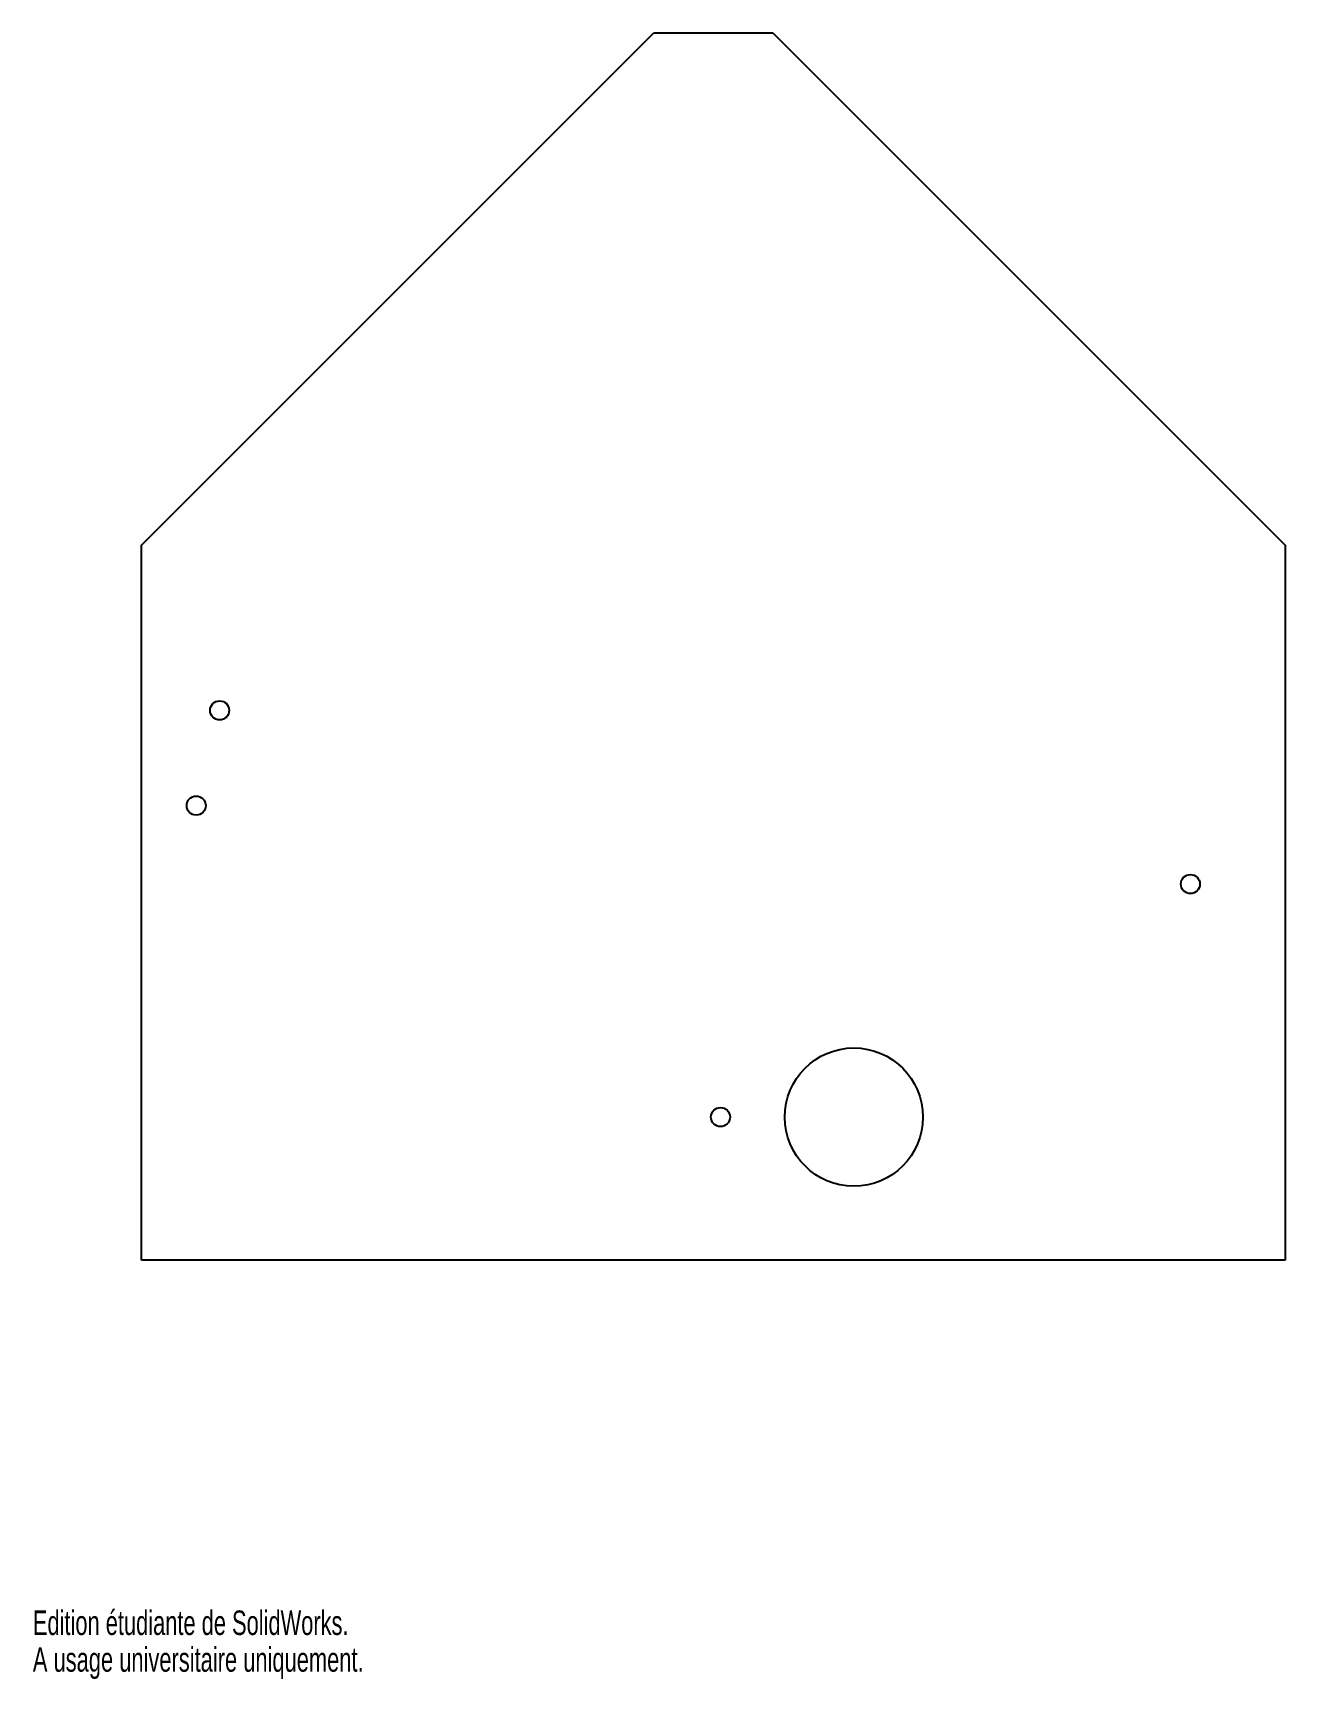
# Model space of a CAD drawing. Extents: x 0 to 526, y 0 to 691.
import ezdxf
from ezdxf.enums import TextEntityAlignment as Align

# ---------------------------------------------------------------- set-up
doc = ezdxf.new("R2010")
doc.units = 0
doc.layers.get('0').update_dxf_attribs({"linetype": 'CONTINUOUS'})

msp = doc.modelspace()

# ---------------------------------------------------------------- linework, layer by layer
at = {"color": 7, "linetype": 'CONTINUOUS'}
for p, q in [((45.63, 475.85), (260.63, 690.85)), ((260.63, 690.85), (310.63, 690.85)), ((310.63, 690.85), (525.63, 475.85)), ((45.63, 175.85), (45.63, 475.85)), ((525.63, 475.85), (525.63, 175.85)), ((525.63, 175.85), (45.63, 175.85))]:
    msp.add_line(p, q, dxfattribs=at)
for centre, radius in [((78.4, 406.53), 4), ((68.56, 366.55), 4), ((485.88, 333.65), 4), ((344.63, 235.85), 29), ((288.63, 235.85), 4)]:
    msp.add_circle(centre, radius, dxfattribs=at)

# ---------------------------------------------------------------- texts
for s, width, p in [('Edition étudiante de SolidWorks.', 0.667188, (0, 15.41)), ('A usage universitaire uniquement.', 0.668182, (0, 0))]:
    msp.add_text(s, height=10.2762, dxfattribs=dict(at, width=width)).set_placement(p, align=Align.BOTTOM_LEFT)

doc.saveas('drawing.dxf')
